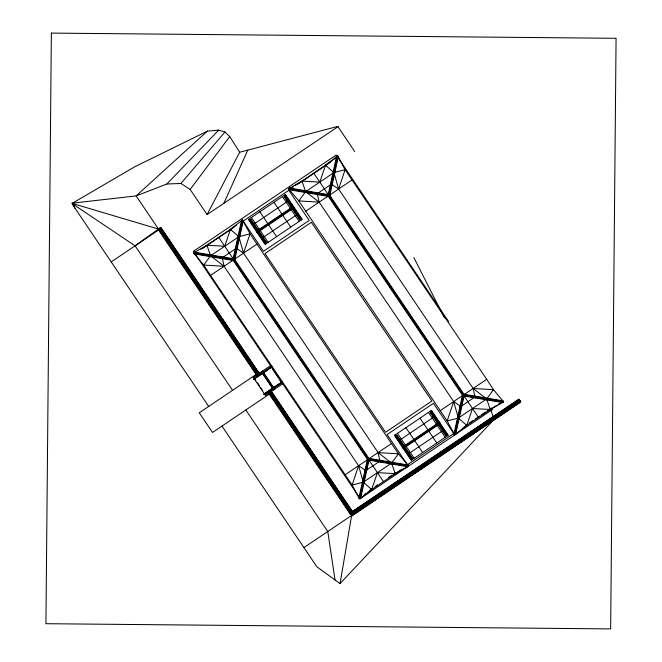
<?xml version="1.0" encoding="UTF-8"?>
<svg xmlns="http://www.w3.org/2000/svg" width="662" height="662" viewBox="0 0 662 662"><rect width="100%" height="100%" fill="white"/><g stroke="black" fill="none" stroke-linecap="round" stroke-linejoin="round"><path stroke-width="0.99" d="M272.926 388.999L264.204 394.61L263.948 394.229L272.603 388.114L263.948 394.229M233.661 260.571L194.065 253.869L194.148 252.661L194.355 252.148L233.396 258.759L233.107 260.48M328.733 196.448L289.137 189.737L289.228 188.529L289.426 188.025L329.022 194.727M289.352 189.779L289.642 188.058M328.178 196.349L328.468 194.636M368.742 460.107L369.032 458.394M407.569 466.685L407.858 464.972M368.188 460.016L407.792 466.718L407.991 466.214L408.082 465.005L368.477 458.303M463.549 394.171L503.153 400.882L503.062 402.082L502.863 402.595L463.814 395.984L464.112 394.262M221.96 426.08L316.817 566.713L340.053 583.619L351.646 515.417L303.924 547.598M232.958 259.529L241.572 220.297L242.118 220.305L243.277 220.669L234.654 259.901M233.082 258.974L233.661 258.809L242.118 220.305M234.778 259.347L234.315 258.958L242.772 220.446M337.19 156.174L336.644 156.174L328.153 194.851L328.733 194.686L337.19 156.174L337.852 156.323L338.348 156.546L329.734 195.77M329.85 195.224L329.386 194.827L337.852 156.323M367.484 458.973L358.87 498.196L360.02 498.569L360.567 498.577L369.065 459.891L367.36 459.519M359.367 498.428L367.824 459.916M360.02 498.569L368.477 460.057M454.438 434.297L462.895 395.785L462.432 395.396L453.942 434.073L455.092 434.438L455.638 434.446L464.252 395.214M455.092 434.438L463.549 395.934L464.136 395.768M242.292 221.058L242.573 219.825L250.021 233.818L398.416 453.826L408.603 465.974L395.197 473.628L367.46 492.462M332.291 160.502L302.013 181.115L288.607 188.769L298.794 200.917L447.189 420.924L454.637 434.926L454.918 433.684M295.07 185.608L302.013 181.115L319.787 182.108L325.53 165.26L337.645 155.694L345.092 169.687L338.621 189.026L473.14 388.462L485.858 398.342M402.14 469.135L395.197 473.628L377.423 472.635L371.688 489.483L359.565 499.049L352.118 485.056L358.597 465.717L224.079 266.29L211.36 256.401M223.905 203.217L247.778 150.125M71.653 203.242L136.14 195.911L166.865 184.003L180.9 183.465L190.143 189.448L207.082 214.562L239.702 152.252L337.777 126.409L354.724 151.581M210.367 254.862L210.077 256.575M305.439 190.73L305.149 192.452M391.772 464.012L392.07 462.291M486.851 399.881L487.141 398.168M263.36 237.84L262.193 238.701M287.192 201.091L288.359 200.23M409.43 453.71L408.264 454.571M433.254 416.961L434.421 416.1M285.545 196.06L284.37 196.912L291.868 208.025M265.007 242.871L266.182 242.019L258.999 231.377M431.607 411.93L430.432 412.782L445.658 435.348L446.883 434.586M411.077 458.741L412.244 457.889L405.07 447.247M221.869 256.806L221.58 258.528M252.545 224.385L253.778 223.624M298.008 214.538L296.775 215.299M316.941 192.683L316.651 194.396M380.278 462.059L380.567 460.347M398.607 440.263L399.84 439.502M444.07 430.416L442.837 431.177M475.349 397.936L475.639 396.215M362.346 482.424L352.118 485.056L210.524 275.425L203.722 265.048L209.995 256.55M305.066 192.427L298.794 200.917L319.15 202.158L453.669 401.594L458.071 417.085M392.152 462.316L398.416 453.826L378.068 452.585L243.55 253.149L239.421 238.626M486.653 398.963L493.488 389.695L486.694 379.318L345.092 169.687L334.873 172.319M190.143 189.448L229.722 136.587L224.948 132.019L218.741 130.083L207.363 131.15L134.651 166.832L72.514 203.143L75.005 208.199M249.731 220.214L250.956 219.445L258.139 230.086M292.414 208.836L299.596 219.478L300.821 218.717M395.793 436.084L397.026 435.323L404.201 445.965M180.9 183.465L224.948 132.019M494.2 419.261L340.053 583.619M166.865 184.003L218.741 130.083M207.363 131.15L136.14 195.911L158.499 229.069L135.089 245.825L73.143 204.244M242.573 219.825L230.45 229.383L200.867 249.177M454.637 434.926L466.76 425.36L496.351 405.574M288.632 200.636L288.044 201.066L289.277 200.238M261.92 238.287L262.508 237.857M434.694 416.514L399.5 440.288M407.982 454.165L408.57 453.735M284.619 197.276L285.785 196.424M264.767 242.507L265.934 241.647M430.681 413.146L431.856 412.294L430.656 413.113M410.829 458.377L411.996 457.525M233.504 258.66L233.934 258.354L369.644 459.544L368.221 460.545L232.494 259.322L233.504 258.66L369.197 459.833L369.644 459.544M368.204 460.52L369.197 459.833M464.269 395.711L328.575 194.537L329.014 194.223L464.716 395.421L463.276 396.389L327.566 195.199L328.997 194.206M236.375 225.221L230.45 229.383L224.716 246.239L206.941 245.246L193.536 252.901L203.722 265.048L224.079 266.29L222.432 258.701M333.987 159.31L335.675 158.119M364.075 494.837L365.763 493.645M462.531 428.331L466.76 425.36L472.494 408.512L490.269 409.497L503.674 401.851L493.488 389.695L473.14 388.462L474.778 396.042M278.967 325.1L277.519 326.076M374.038 260.977L372.59 261.953M323.18 393.766L324.62 392.798M418.252 329.643L419.691 328.666M111.233 261.92L158.946 229.731M207.082 214.562L337.951 126.715M202.315 248.647L233.653 227.513M298.314 183.895L323.668 166.791M325.356 165.657L330.429 162.231M252.205 225.237L253.43 224.41L252.818 224.79M254.034 224.013L287.449 201.471M211.393 255.218L238.039 237.253M306.465 191.095L333.11 173.121M203.722 265.048L204.417 264.577M344.406 170.159L345.092 169.687M256.31 231.319L293.374 206.321M256.575 231.717L293.638 206.71M256.914 232.213L293.978 207.214M257.179 232.61L294.242 207.603M223.011 257.228L236.334 248.25L243.55 253.149L250.021 233.818L238.866 236.69L230.45 229.383L230.922 230.078M318.083 193.105L330.619 184.648M261.275 238.684L297.114 214.513M210.524 275.425L232.999 260.265M234.621 259.173L257.096 244.013M305.596 211.302L328.071 196.142M329.693 195.042L352.167 179.882M299.365 219.155L300.565 218.344L299.348 219.114M201.132 287.234L200.718 287.515L198.989 284.95M256.426 374.245L199.27 412.798L212.527 432.443L269.674 393.89M262.508 373.55L253.778 379.161L253.521 378.78L262.119 372.979M263.286 372.193L271.883 366.392L253.521 378.78M253.778 379.161L262.375 373.36M263.542 372.574L272.148 366.773L263.675 372.764M273.58 387.452L282.31 381.842L273.712 387.642M272.67 388.619L273.514 388.611M273.969 388.023L282.566 382.222L264.204 394.61M345.043 474.861L367.518 459.701M369.139 458.609L391.614 443.449M440.114 410.73L462.589 395.57M463.4 395.024L486.694 379.318M334.252 485.486L334.666 485.205M366.591 470.094L379.127 461.646M460.884 406.501L474.199 397.514M402.372 447.198L439.436 422.19M402.637 447.586L439.709 422.588M439.874 422.836L439.072 422.447M402.976 448.091L440.04 423.084M403.241 448.48L440.304 423.481M352.118 485.056L352.813 484.584M492.801 390.166L493.488 389.695M364.108 481.622L390.745 463.648M459.18 417.49L485.817 399.525M407.345 454.562L442.58 430.788M444.409 429.555L443.184 430.383L443.797 430.002M370.025 489.979L371.713 488.837M375.106 486.553L377.646 484.841M388.652 477.41L392.045 475.126M393.741 473.984L395.429 472.842M469.308 423.01L472.858 420.618M475.192 419.046L479.652 416.034M481.067 415.074L485.594 412.021M486.951 411.11L489.499 409.389M489.839 409.157L491.543 408.015M360.227 498.668L492.569 409.406M351.77 511.925L518.942 399.169L520.804 401.925M350.124 513.166L519 399.252M354.609 510.625L359.772 507.133M360.567 506.604L372.632 498.461M375.048 496.839L379.492 493.835M381.006 492.818L386.351 489.21M386.972 488.796L397.192 481.903M397.49 481.688L416.779 468.688M418.07 467.811L423.597 464.087M424.069 463.764L429.555 460.073M430.068 459.718L441.48 452.03M444.045 450.301L462.837 437.623M464.36 436.589L468.82 433.585M470.525 432.435L488.473 420.329M490.931 418.665L495.3 415.719M497.013 414.569L514.953 402.471M517.519 400.742L519.223 399.583M350.033 513.935L352.705 512.131L270.866 390.795M350.653 513.952L519.529 400.038M350.794 514.159L519.67 400.253M350.885 514.291L519.761 400.378M351.001 514.457L519.877 400.551M351.117 514.631L519.993 400.717M351.199 514.755L520.075 400.849M351.34 514.97L520.216 401.056M354.195 513.687L358.506 510.791M361.005 509.095L366.218 505.586M366.963 505.081L372.218 501.539M373.773 500.489L398.789 483.616M399.31 483.26L435.298 458.989M435.654 458.749L455.787 445.17M456.226 444.872L468.233 436.779M469.946 435.621L476.268 431.351M476.806 430.995L482.25 427.321M482.805 426.949L494.804 418.856M496.517 417.697L500.803 414.809M503.377 413.071L508.524 409.604M510.237 408.446L515.384 404.978M517.096 403.82L519.662 402.091M351.87 515.756L520.746 401.842M519.951 402.504L351.927 515.839L342.957 502.532M291.594 187.851L293.332 186.734M498.081 404.449L500.687 402.761M327.566 195.199L328.021 194.909L463.714 396.083M249.971 220.578L251.204 219.817M445.41 434.984L446.643 434.222M457.417 418.293L447.189 420.924L453.669 401.594L460.082 405.955M330.661 183.424L332.357 183.804M235.589 247.555L237.286 247.927M461.629 407.188L459.924 406.816M366.558 471.319L364.853 470.947M333.16 172.037L334.864 172.41M238.088 236.16L239.793 236.533M459.122 418.583L457.425 418.21M364.05 482.714L362.354 482.333M288.607 188.769L289.865 188.976M407.353 465.767L408.603 465.974M289.228 188.529L328.095 195.116M289.112 189.191L327.988 195.778M194.148 252.661L233.024 259.239M194.04 253.323L232.916 259.901M464.302 394.842L503.17 401.429M464.186 395.504L503.062 402.082M369.231 458.973L408.098 465.552M369.115 459.627L407.991 466.214M328.733 194.686L329.386 194.827M241.531 220.512L243.227 220.885M235.482 248.06L237.178 248.432M233.661 258.809L234.315 258.958M462.895 395.785L463.549 395.934M453.991 433.858L455.688 434.231M72.861 203.598L158.499 229.069M332.208 184.665L338.621 189.026L334.219 173.527M365.01 470.078L358.597 465.717L362.999 481.216M306.432 192.27L319.15 202.158L317.512 194.578M390.787 462.473L378.068 452.585L379.707 460.164M333.176 171.897L325.53 165.26L325.994 165.947M458.344 418.053L466.76 425.36L466.296 424.665M364.034 482.846L371.688 489.483L371.225 488.796M337.397 156.687L336.246 154.982L193.403 251.328L194.554 253.041M338.547 158.392L448.513 321.426M313.771 173.187L330.139 197.458M365.258 249.516L427.031 341.104M462.142 393.162L478.518 417.432M431.839 411.731L432.154 412.186M432.65 412.923L433.643 414.395M433.867 414.735L434.967 416.365M435.133 416.605L436.225 418.227M436.506 418.641L438.956 422.273M440.594 424.706L443.523 429.05M443.871 429.572L446.85 433.982M447.164 434.446L447.884 435.513M285.603 195.604L288.566 199.99M288.905 200.487L293.87 207.86M294.896 209.374L301.822 219.635M430.863 410.829L438.815 422.613M439.684 423.903L447.628 435.687M284.801 194.959L292.745 206.743M293.614 208.025L301.566 219.809M431.235 412.037L438.509 422.819M439.378 424.102L446.651 434.884M285.173 196.159L292.447 206.941M293.316 208.232L300.589 219.014M430.656 412.459L437.913 423.225M438.782 424.507L446.039 435.273M284.586 196.589L291.851 207.347M292.72 208.638L299.977 219.395M428.479 412.443L445.245 437.292M282.409 196.573L299.174 221.422M420.014 418.152L436.779 443.002M273.952 202.282L290.709 227.132M421.173 435.083L421.512 435.588M275.111 219.213L275.442 219.71M405.905 427.669L422.67 452.518M259.843 211.799L276.6 236.648M397.44 433.378L414.205 458.228M251.378 217.508L268.135 242.358M396.637 435.406L403.903 446.163M404.763 447.454L412.029 458.212M250.575 219.527L257.832 230.293M258.701 231.576L265.958 242.342M396.025 435.786L403.299 446.569M404.168 447.86L411.441 458.642M249.963 219.908L257.237 230.699M258.106 231.981L265.379 242.764M395.048 434.992L403.001 446.776M403.87 448.058L411.814 459.842M248.986 219.114L256.939 230.897M257.799 232.188L265.752 243.964M395.893 436.788L397.548 439.237M397.812 439.634L398.805 441.107M399.153 441.62L402.744 446.941M403.175 447.586L404.275 449.208M405.152 450.508L411.557 460.016M250.931 222.548L252.032 224.178M253.604 226.512L256.566 230.906M256.682 231.071L265.495 244.137M394.734 472.941L395.197 473.628L391.904 464.045M218.7 237.31L235.068 261.589M270.187 313.639L331.96 405.227M367.071 457.285L383.439 481.555M232.95 259.032L368.643 460.214M207.413 245.933L206.941 245.246L210.235 254.82M196.283 255.606L270.75 366.012M271.908 367.724L358.498 496.103M272.496 369.115L278.048 377.348M279.157 378.995L281.383 382.288M262.516 371.043L274.738 389.173M262.822 372.226L273.762 388.445M270.286 383.828L271.966 386.318M262.326 372.557L273.265 388.776M261.349 371.837L273.572 389.959M259.653 373.989L160.833 227.488L158.077 229.35L256.964 375.776M270.94 390.729L352.796 512.074M160.75 227.546L259.554 374.022M160.419 227.769L162.157 230.335M163.299 232.039L166.203 236.334M167.329 238.014L170.821 243.186M171.93 244.841L175.447 250.037M177.11 252.52L180.064 256.889M181.14 258.494L184.69 263.741M185.17 264.469L189.315 270.601M189.779 271.296L197.4 282.591M200.867 287.73L202.597 290.304M203.011 290.916L207.223 297.155M207.595 297.718L218.501 313.879M218.783 314.285L227.107 326.639M228.026 327.988L231.692 333.441M232.064 333.987L235.713 339.399M237.435 341.948L240.298 346.201M241.448 347.898L244.319 352.151M245.933 354.542L248.904 358.961M249.979 360.542L252.917 364.911M254.067 366.616L258.66 373.418M271.668 392.715L273.414 395.288M274.54 396.968L278.032 402.124M278.561 402.926L283.154 409.737M284.304 411.441L286.671 414.942M288.318 417.399L291.28 421.777M292.339 423.357L295.897 428.612M296.361 429.315L304.537 441.43M304.967 442.084L322.411 467.918M322.766 468.464L329.659 478.684M329.899 479.031L333.673 484.642M333.938 485.014L337.645 490.525M337.968 490.989L341.617 496.401M342.006 496.972L345.581 502.284M346.036 502.954L349.544 508.159M351.241 510.675L352.374 512.355M159.964 228.076L258.768 374.56M270.071 391.325L351.919 512.661M159.749 228.216L258.552 374.7M269.864 391.465L351.712 512.802M159.625 228.307L258.428 374.783M269.74 391.556L351.58 512.893M159.451 228.423L257.675 374.038M269.566 391.672L351.414 513.009M159.285 228.539L258.089 375.015M269.972 392.64L351.241 513.124M159.161 228.622L257.957 375.097M269.268 391.871L351.117 513.207M158.946 228.762L257.75 375.238M269.062 392.012L350.901 513.348M159.525 230.583L163.125 235.929M164.143 237.426L167.172 241.928M168.181 243.409L176.986 256.475M177.408 257.096L181.057 262.508M182.017 263.939L194.893 283.03M195.29 283.601L214.951 312.754M215.117 313.018L222.126 323.395M222.399 323.792L232.809 339.234M233.032 339.565L246.636 359.731M246.901 360.128L250.666 365.705M251.527 366.98L256.715 374.692M269.186 393.17L270.336 394.883M271.403 396.455L274.374 400.858M276.021 403.299L279.554 408.553M280.059 409.29L284.172 415.388M284.677 416.133L288.202 421.371M289.294 422.977L292.24 427.354M293.911 429.82L297.428 435.042M298.529 436.663L302.038 441.877M302.567 442.646L306.067 447.86M307.185 449.49L310.106 453.842M311.794 456.333L315.294 461.53M316.411 463.177L319.332 467.504M321.029 470.02L323.941 474.348M325.067 476.011L333.168 488.026M334.302 489.698L337.215 494.017M338.919 496.541L341.807 500.836M268.184 392.599L350.115 513.878M253.596 377.067L255.813 380.36M257.485 382.826L259.711 386.128M260.82 387.775L262.483 390.241M135.089 245.825L232.569 390.34M245.817 409.985L327.781 531.503L335.071 580.235M72.77 204.897L208.712 406.435M229.722 136.587L239.702 152.252M413.882 257.601L444.359 317.735M490.343 408.826L493.546 417.507M486.984 399.922L490.269 409.497M302.013 181.115L305.306 190.697M51.363 33.1L45.926 623.703L610.645 628.9L616.074 38.297L51.363 33.1M288.847 190.284L243.136 221.116L263.476 251.279L309.195 220.446L288.847 190.284M285.43 194.537L248.358 219.536L265.123 244.394L302.186 219.387L285.43 194.537M311.363 222.308L265.023 253.571L385.565 432.278L431.905 401.023L311.363 222.308M270.634 365.573L253.232 377.307L265.454 395.429L282.856 383.695L270.634 365.573M433.453 403.307L387.105 434.57L407.453 464.732L453.793 433.469L433.453 403.307M431.492 410.407L394.428 435.414L411.185 460.264L448.257 435.265L431.492 410.407"/></g></svg>
